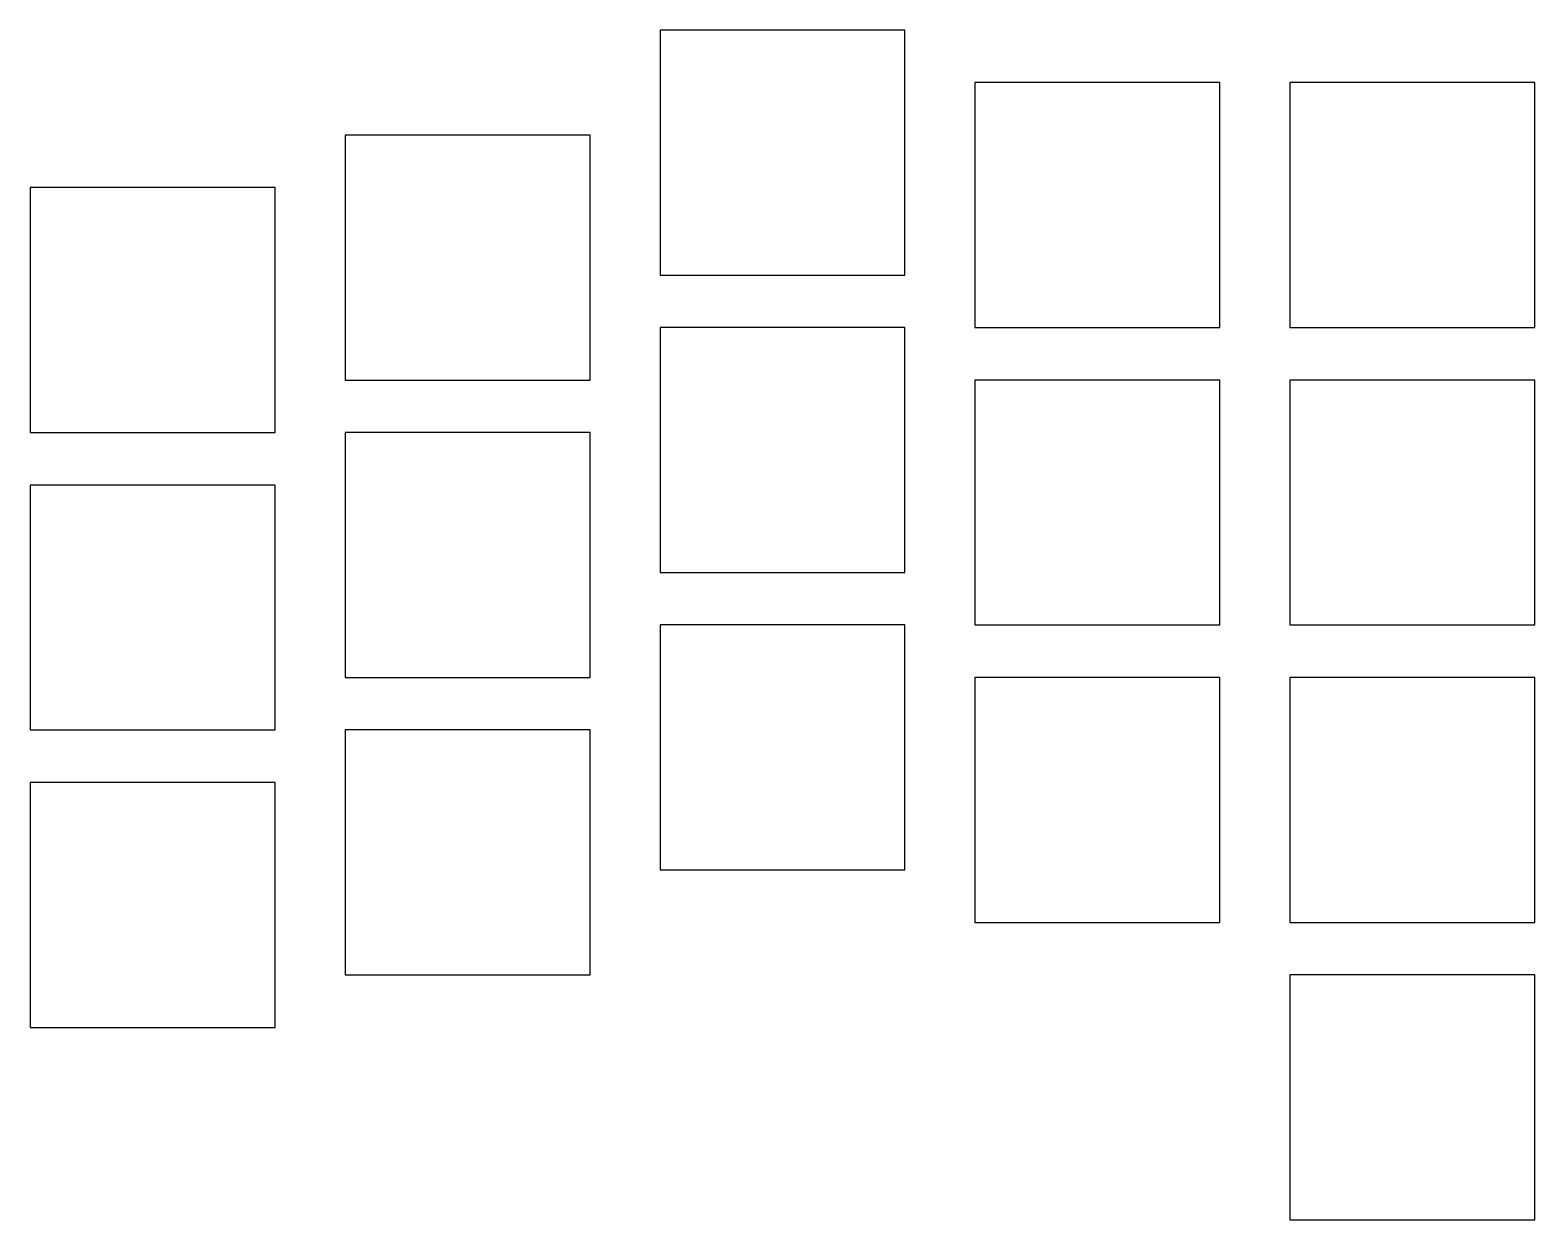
# Model space of a CAD drawing. Header units: millimetres. Extents: x -7 to 79, y -18 to 50.
import ezdxf

# ---------------------------------------------------------------- set-up
doc = ezdxf.new("R2010")
doc.units = ezdxf.units.MM

msp = doc.modelspace()

# ---------------------------------------------------------------- linework, layer by layer
for p, q in [((43, 50), (29, 50)), ((29, 50), (29, 36)), ((43, 36), (43, 50)), ((61, 47), (47, 47)), ((47, 47), (47, 33)), ((61, 33), (61, 47)), ((79, 47), (65, 47)), ((65, 47), (65, 33)), ((79, 33), (79, 47)), ((25, 44), (11, 44)), ((11, 44), (11, 30)), ((25, 30), (25, 44)), ((7, 41), (-7, 41)), ((-7, 41), (-7, 27)), ((7, 27), (7, 41)), ((29, 36), (43, 36)), ((43, 33), (29, 33)), ((29, 33), (29, 19)), ((43, 19), (43, 33)), ((47, 33), (61, 33)), ((65, 33), (79, 33)), ((11, 30), (25, 30)), ((61, 30), (47, 30)), ((47, 30), (47, 16)), ((61, 16), (61, 30)), ((79, 30), (65, 30)), ((65, 30), (65, 16)), ((79, 16), (79, 30)), ((-7, 27), (7, 27)), ((25, 27), (11, 27)), ((11, 27), (11, 13)), ((25, 13), (25, 27)), ((7, 24), (-7, 24)), ((-7, 24), (-7, 10)), ((7, 10), (7, 24)), ((29, 19), (43, 19)), ((43, 16), (29, 16)), ((29, 16), (29, 2)), ((43, 2), (43, 16)), ((47, 16), (61, 16)), ((65, 16), (79, 16)), ((11, 13), (25, 13)), ((61, 13), (47, 13)), ((47, 13), (47, -1)), ((61, -1), (61, 13)), ((79, 13), (65, 13)), ((65, 13), (65, -1)), ((79, -1), (79, 13)), ((-7, 10), (7, 10)), ((25, 10), (11, 10)), ((11, 10), (11, -4)), ((25, -4), (25, 10)), ((7, 7), (-7, 7)), ((-7, 7), (-7, -7)), ((7, -7), (7, 7)), ((29, 2), (43, 2)), ((47, -1), (61, -1)), ((65, -1), (79, -1)), ((11, -4), (25, -4)), ((79, -4), (65, -4)), ((65, -4), (65, -18)), ((79, -18), (79, -4)), ((-7, -7), (7, -7)), ((65, -18), (79, -18))]:
    msp.add_line(p, q)

doc.saveas('drawing.dxf')
